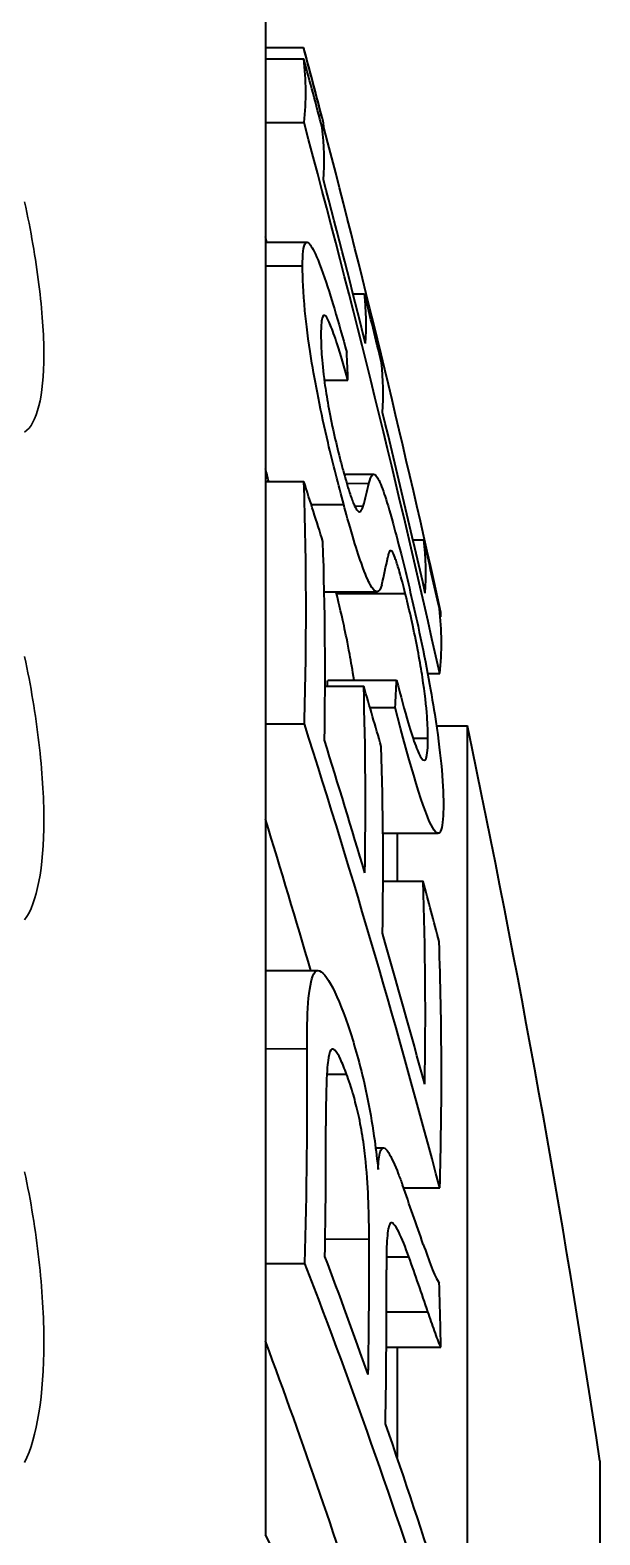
# Model space of a CAD drawing. Header units: millimetres. Extents: x 0 to 3364, y 0 to 2376.
# Drawn here: x 704.9 to 707.39, y 1294.88 to 1301.43 of the extents above; entities that cross this region are included whole.
import ezdxf

# ---------------------------------------------------------------- set-up
doc = ezdxf.new("R2010")
doc.units = ezdxf.units.MM
doc.header["$LTSCALE"] = 4
doc.layers.add('가시적인 것(ISO)', color=3, linetype='Continuous', lineweight=40, true_color=0x00ff00)
doc.layers.add('가시적인 좁은 것(ISO)', color=3, linetype='Continuous', lineweight=35, true_color=0x00ff00)

msp = doc.modelspace()

# ---------------------------------------------------------------- linework, layer by layer
at = {"layer": '가시적인 것(ISO)'}
for p, q in [((705.929, 1301.9988), (705.929, 1294.8764)), ((705.929, 1301.3519), (706.0943, 1301.3519)), ((705.929, 1301.3017), (706.0958, 1301.3017)), ((705.929, 1301.025), (706.0968, 1301.025)), ((706.1616, 1301.0563), (706.1726, 1301.0563)), ((706.1758, 1301.0026), (706.1835, 1301.0026)), ((705.929, 1300.5034), (706.1092, 1300.5034)), ((705.929, 1300.4004), (706.0903, 1300.4004)), ((706.3102, 1300.2788), (706.3604, 1300.2788)), ((706.1849, 1299.9033), (706.288, 1299.9033)), ((705.929, 1299.4627), (706.0961, 1299.4627)), ((706.2717, 1299.4939), (706.4008, 1299.4939)), ((706.1284, 1299.3612), (706.2699, 1299.3612)), ((706.5713, 1299.2083), (706.6188, 1299.2083)), ((706.1851, 1298.9821), (706.415, 1298.9821)), ((706.2381, 1298.9747), (706.5381, 1298.9747)), ((706.6884, 1298.8921), (706.6931, 1298.8921)), ((706.6905, 1298.8725), (706.6932, 1298.8725)), ((706.1999, 1298.5974), (706.4999, 1298.5974)), ((706.6353, 1298.6261), (706.6881, 1298.6261)), ((706.1885, 1298.571), (706.3567, 1298.571)), ((706.3843, 1298.4778), (706.4943, 1298.4778)), ((705.929, 1298.4076), (706.0983, 1298.4076)), ((706.6736, 1298.3988), (706.8087, 1298.3988)), ((706.8087, 1292.9523), (706.8087, 1298.3988)), ((706.5295, 1298.3443), (706.5295, 1298.3443)), ((706.5718, 1298.3443), (706.6369, 1298.3443)), ((706.4409, 1297.9307), (706.6812, 1297.9307)), ((706.5021, 1297.9307), (706.5021, 1297.7216)), ((706.4413, 1297.7216), (706.6153, 1297.7216)), ((705.929, 1297.333), (706.158, 1297.333)), ((706.1961, 1296.8824), (706.2823, 1296.8824)), ((706.4088, 1296.5613), (706.4425, 1296.5613)), ((706.5304, 1296.3866), (706.6884, 1296.3866)), ((705.929, 1296.0573), (706.101, 1296.0573)), ((706.4558, 1296.0873), (706.5538, 1296.0873)), ((706.4561, 1295.8476), (706.6366, 1295.8476)), ((706.4556, 1295.6939), (706.6931, 1295.6939)), ((706.5021, 1295.6939), (706.5021, 1295.2141)), ((707.3861, 1295.1988), (707.3861, 1278.1988))]:
    msp.add_line(p, q, dxfattribs=at)
for centre, radius, start, end in [((651.4246, 1286.6988), 56.6, 14.67765, 14.9882), ((651.1246, 1286.6988), 56.9, 8.59128, 11.86602)]:
    msp.add_arc(centre, radius, start, end, dxfattribs=at)
for centre, major_axis, ratio, start_param, end_param in [((651.4246, 1301.2878), (54.681, 0), 0.05779, 0.015471, 0.020277), ((651.4246, 1286.7622), (56.5892, 0), 0.998349, 0.255792, 0.261204), ((651.4246, 1286.8427), (56.5915, 0), 0.989198, 0.255712, 0.26125), ((651.4246, 1301.1594), (54.6799, 0), 0.146074, 6.266356, 6.301004), ((651.4246, 1286.5644), (56.5925, 0), 0.989269, 0.217148, 0.261255), ((651.4246, 1300.9923), (54.7592, 0), 0.057717, 0.003236, 0.020227), ((651.4246, 1300.8594), (54.76, 0), 0.146149, 6.272632, 6.301001), ((651.4246, 1286.7092), (56.5997, 0), 0.998322, 0.217316, 0.255737), ((651.4246, 1286.614), (56.597, 0), 0.989298, 0.242565, 0.255692), ((651.1246, 1286.5644), (56.5925, 0), 0.989269, 0.251624, 0.25205), ((651.4246, 1286.8315), (56.5928, 0), 0.989198, 0.23707, 0.242582), ((651.4246, 1300.147), (54.9432, 0), 0.146258, 6.272692, 6.299584), ((651.4246, 1299.6841), (54.8669, 0), 0.356627, 0.011205, 0.01732), ((651.4246, 1299.8473), (55.0173, 0), 0.146258, 6.272708, 6.299564), ((651.4246, 1286.6137), (56.597, 0), 0.989324, 0.22261, 0.237052), ((651.4246, 1287.2657), (56.5906, 0), 0.83468, 0.255433, 0.261177), ((651.4246, 1298.901), (54.681, 0), 0.550238, 6.266785, 6.301853), ((651.4246, 1299.8482), (54.9998, 0), 0.178204, 6.232828, 6.24287), ((651.4246, 1298.6387), (54.764, 0), 0.55023, 6.273125, 6.301826), ((651.4246, 1286.8481), (56.5908, 0), 0.989198, 0.217146, 0.222633), ((651.4246, 1299.06), (55.2035, 0), 0.146221, 6.272727, 6.301552), ((651.4246, 1299.5144), (55.0722, 0), 0.19322, 6.235989, 6.247251), ((651.4246, 1298.7605), (55.2712, 0), 0.146134, 6.266551, 6.301512), ((651.4246, 1298.8815), (55.2688, 0), 0.058192, 6.280385, 6.286504), ((651.1246, 1298.8687), (55.0806, 0), 0.356627, 6.268031, 6.269373), ((651.4246, 1298.8687), (55.0806, 0), 0.356627, 6.263282, 6.269373), ((651.4246, 1287.2011), (56.5926, 0), 0.835512, 0.237123, 0.242842), ((651.4246, 1298.061), (54.9399, 0), 0.550251, 6.273165, 6.300056), ((651.4246, 1286.2057), (56.5929, 0), 0.834983, 0.217154, 0.261178), ((651.4246, 1286.3961), (56.5973, 0), 0.834983, 0.242806, 0.255414), ((651.4246, 1297.7985), (55.0168, 0), 0.550251, 6.273173, 6.300027), ((651.1246, 1286.2057), (56.5929, 0), 0.834983, 0.237709, 0.252076), ((651.4246, 1287.2823), (56.5901, 0), 0.83468, 0.217158, 0.222849), ((651.4246, 1297.1413), (55.2008, 0), 0.550388, 6.273243, 6.302285), ((651.4246, 1286.3955), (56.5973, 0), 0.835013, 0.222826, 0.237087), ((651.4246, 1296.8791), (55.271, 0), 0.550368, 6.266997, 6.302258), ((651.4246, 1296.8013), (54.6861, 0), 0.72168, 6.264333, 6.288012), ((651.4246, 1296.5878), (54.7677, 0), 0.721633, 6.270562, 6.284931), ((651.4246, 1288.024), (56.5729, 0), 0.653326, 0.221425, 0.228626), ((651.4246, 1296.0721), (54.9561, 0), 0.721736, 6.270642, 6.285516), ((651.4246, 1285.9544), (56.5906, 0), 0.692253, 0.216922, 0.260839), ((651.4246, 1286.1997), (56.5958, 0), 0.692289, 0.241617, 0.25516), ((651.4246, 1287.6746), (56.5851, 0), 0.659654, 0.220749, 0.227334), ((651.4246, 1295.8577), (55.0315, 0), 0.721742, 6.270661, 6.287519), ((651.4246, 1295.128), (55.274, 0), 0.721824, 0.014183, 0.021159), ((651.1246, 1285.9544), (56.5906, 0), 0.692253, 0.216922, 0.251918), ((651.4246, 1286.2001), (56.5958, 0), 0.692261, 0.216904, 0.235988), ((651.1246, 1286.6988), (56.9, 0), 0.534488, 0.207101, 0.272243)]:
    msp.add_ellipse(centre, major_axis=major_axis, ratio=ratio, start_param=start_param, end_param=end_param, dxfattribs=at)
for points, knots in [([(706.0903, 1300.4004), (706.091, 1300.4486), (706.0937, 1300.4888), (706.1114, 1300.51), (706.1223, 1300.4965), (706.1429, 1300.4609), (706.1577, 1300.4288), (706.1972, 1300.3172), (706.2155, 1300.2586), (706.2468, 1300.1542), (706.2651, 1300.089), (706.2832, 1300.0229)], [-0.1003792, -0.1003792, -0.1003792, -0.1003792, -0.0782956, -0.0782956, -0.0594916, -0.0594916, -0.0393303, -0.0393303, -0.0221745, -0.0221745, 0, 0, 0, 0]), ([(706.2699, 1299.3612), (706.2467, 1299.4473), (706.2229, 1299.539), (706.2014, 1299.6307), (706.1861, 1299.6963), (706.1717, 1299.7628), (706.1594, 1299.8247), (706.1472, 1299.8864), (706.1368, 1299.9448), (706.1282, 1299.9978), (706.1152, 1300.078), (706.1066, 1300.1468), (706.1009, 1300.2047), (706.0928, 1300.2864), (706.0907, 1300.3478), (706.0903, 1300.4004)], [0, 0, 0, 0, 0.199097, 0.199097, 0.199097, 0.340954, 0.340954, 0.340954, 0.481895, 0.481895, 0.481895, 0.696845, 0.696845, 0.696845, 1, 1, 1, 1]), ([(706.288, 1299.9033), (706.2721, 1299.96), (706.2559, 1300.0157), (706.2411, 1300.0614), (706.2306, 1300.0938), (706.2207, 1300.1214), (706.2123, 1300.1417), (706.2039, 1300.1621), (706.1968, 1300.1752), (706.1914, 1300.1812), (706.1835, 1300.1899), (706.1786, 1300.1853), (706.1756, 1300.1734), (706.1719, 1300.1589), (706.1707, 1300.134), (706.1704, 1300.1055)], [0, 0, 0, 0, 0.213133, 0.213133, 0.213133, 0.363824, 0.363824, 0.363824, 0.514841, 0.514841, 0.514841, 0.733649, 0.733649, 0.733649, 1, 1, 1, 1]), ([(706.1704, 1300.1055), (706.1705, 1300.0796), (706.1711, 1300.0512), (706.1734, 1300.017), (706.1757, 1299.9826), (706.1796, 1299.9416), (706.1865, 1299.8919), (706.1906, 1299.8621), (706.1958, 1299.8287), (706.2024, 1299.7921), (706.209, 1299.7554), (706.2174, 1299.7137), (706.2268, 1299.6718), (706.2348, 1299.6359), (706.2437, 1299.5991), (706.2528, 1299.564), (706.2575, 1299.5459), (706.2621, 1299.5286), (706.2668, 1299.5112)], [0, 0, 0, 0, 0.249143, 0.249143, 0.249143, 0.500458, 0.500458, 0.500458, 0.650917, 0.650917, 0.650917, 0.803374, 0.803374, 0.803374, 0.933679, 0.933679, 0.933679, 1, 1, 1, 1]), ([(706.2668, 1299.5112), (706.2764, 1299.4768), (706.2862, 1299.4422), (706.2952, 1299.4144), (706.3016, 1299.3946), (706.3078, 1299.3774), (706.3131, 1299.3647), (706.3184, 1299.3521), (706.3229, 1299.3437), (706.3267, 1299.3387), (706.3366, 1299.3256), (706.3427, 1299.3301), (706.3477, 1299.338), (706.3504, 1299.3424), (706.3526, 1299.3485), (706.3547, 1299.3549)], [0, 0, 0, 0, 0.189586, 0.189586, 0.189586, 0.323377, 0.323377, 0.323377, 0.456923, 0.456923, 0.456923, 0.808628, 0.808628, 0.808628, 1, 1, 1, 1]), ([(706.3798, 1299.4532), (706.3844, 1299.472), (706.3886, 1299.4853), (706.4003, 1299.4962), (706.4071, 1299.4954), (706.4258, 1299.464), (706.4354, 1299.4399), (706.4558, 1299.3795), (706.4679, 1299.3401), (706.4976, 1299.2322), (706.5098, 1299.1854), (706.5252, 1299.1244)], [-0.1622594, -0.1622594, -0.1622594, -0.1622594, -0.1191834, -0.1191834, -0.0813807, -0.0813807, -0.0483626, -0.0483626, -0.0203194, -0.0203194, 0, 0, 0, 0]), ([(706.4355, 1299.0124), (706.4306, 1298.9957), (706.4245, 1298.9824), (706.4056, 1298.9819), (706.3951, 1298.9961), (706.3769, 1299.0285), (706.3647, 1299.0546), (706.3347, 1299.1399), (706.3222, 1299.1789), (706.2927, 1299.2777), (706.2791, 1299.3276), (706.2699, 1299.3612)], [-0.06211274, -0.06211274, -0.06211274, -0.06211274, -0.04813488, -0.04813488, -0.03344025, -0.03344025, -0.01996613, -0.01996613, -0.01118889, -0.01118889, 0, 0, 0, 0]), ([(706.5381, 1298.9747), (706.5296, 1299.0086), (706.5209, 1299.0419), (706.513, 1299.0692), (706.5068, 1299.0906), (706.5009, 1299.1092), (706.4959, 1299.123), (706.4909, 1299.1368), (706.4867, 1299.1463), (706.4832, 1299.1523), (706.4769, 1299.163), (706.4729, 1299.1624), (706.4696, 1299.1586), (706.4659, 1299.1542), (706.4634, 1299.1441), (706.4613, 1299.1321)], [0, 0, 0, 0, 0.178846, 0.178846, 0.178846, 0.318818, 0.318818, 0.318818, 0.458154, 0.458154, 0.458154, 0.712026, 0.712026, 0.712026, 1, 1, 1, 1]), ([(706.5252, 1299.1244), (706.5483, 1299.0313), (706.5721, 1298.9311), (706.5935, 1298.8321), (706.6085, 1298.7626), (706.6227, 1298.6926), (706.6349, 1298.628), (706.6471, 1298.5635), (706.6575, 1298.503), (706.6661, 1298.4484), (706.6793, 1298.3646), (706.6882, 1298.2939), (706.6941, 1298.2341), (706.7014, 1298.1606), (706.7038, 1298.1046), (706.7041, 1298.0555)], [0, 0, 0, 0, 0.210005, 0.210005, 0.210005, 0.356023, 0.356023, 0.356023, 0.501213, 0.501213, 0.501213, 0.725357, 0.725357, 0.725357, 1, 1, 1, 1]), ([(706.3146, 1298.5974), (706.3083, 1298.64), (706.3017, 1298.6782), (706.2868, 1298.759), (706.2779, 1298.8018), (706.2574, 1298.8961), (706.2438, 1298.9515), (706.2381, 1298.9747)], [-0.01386723, -0.01386723, -0.01386723, -0.01386723, -0.01142419, -0.01142419, -0.00756325, -0.00756325, 0, 0, 0, 0]), ([(706.6369, 1298.3443), (706.6366, 1298.3722), (706.6357, 1298.4022), (706.633, 1298.4389), (706.6295, 1298.4843), (706.6233, 1298.5403), (706.6127, 1298.6102), (706.6079, 1298.6415), (706.602, 1298.6766), (706.5951, 1298.7141), (706.5881, 1298.752), (706.5797, 1298.7937), (706.5707, 1298.8349), (706.5629, 1298.8708), (706.5545, 1298.9073), (706.5462, 1298.9416), (706.5435, 1298.9527), (706.5408, 1298.9637), (706.5381, 1298.9747)], [0, 0, 0, 0, 0.249476, 0.249476, 0.249476, 0.561089, 0.561089, 0.561089, 0.699517, 0.699517, 0.699517, 0.839909, 0.839909, 0.839909, 0.961159, 0.961159, 0.961159, 1, 1, 1, 1]), ([(706.4999, 1298.5974), (706.5172, 1298.531), (706.5346, 1298.4656), (706.5508, 1298.411), (706.5625, 1298.3716), (706.5737, 1298.3371), (706.5835, 1298.3111), (706.5933, 1298.285), (706.6017, 1298.2674), (706.6084, 1298.2581), (706.6177, 1298.2453), (706.6241, 1298.2468), (706.6284, 1298.2567), (706.6348, 1298.2716), (706.6367, 1298.3054), (706.6369, 1298.3443)], [0, 0, 0, 0, 0.202433, 0.202433, 0.202433, 0.348119, 0.348119, 0.348119, 0.494392, 0.494392, 0.494392, 0.696722, 0.696722, 0.696722, 1, 1, 1, 1]), ([(706.7041, 1298.0555), (706.7035, 1297.9623), (706.6945, 1297.8926), (706.621, 1298.015), (706.5569, 1298.235), (706.4943, 1298.4778)], [0, 0, 0, 0, 0.5, 0.5, 1, 1, 1, 1]), ([(706.1101, 1296.9918), (706.1097, 1297.1371), (706.1138, 1297.2721), (706.1664, 1297.3669), (706.218, 1297.2839), (706.2686, 1297.1496)], [0, 0, 0, 0, 0.5, 0.5, 1, 1, 1, 1]), ([(706.2686, 1297.1496), (706.2915, 1297.0864), (706.315, 1297.0154), (706.3367, 1296.9334), (706.3504, 1296.8814), (706.3637, 1296.8247), (706.3752, 1296.7671), (706.3868, 1296.7093), (706.3968, 1296.6494), (706.4047, 1296.5925), (706.4106, 1296.5496), (706.4153, 1296.5079), (706.4194, 1296.4674)], [0, 0, 0, 0, 0.365949, 0.365949, 0.365949, 0.59613, 0.59613, 0.59613, 0.827212, 0.827212, 0.827212, 1, 1, 1, 1]), ([(706.2823, 1296.8824), (706.2732, 1296.9065), (706.2641, 1296.9294), (706.2475, 1296.9643), (706.2391, 1296.9791), (706.2259, 1296.9909), (706.2191, 1296.9948), (706.2073, 1296.9785), (706.2036, 1296.9597), (706.1988, 1296.9219), (706.1951, 1296.8861), (706.1922, 1296.7623), (706.1923, 1296.7099), (706.1923, 1296.6568)], [-0.2442688, -0.2442688, -0.2442688, -0.2442688, -0.1784825, -0.1784825, -0.1200053, -0.1200053, -0.0885003, -0.0885003, -0.0563019, -0.0563019, -0.0222186, -0.0222186, 0, 0, 0, 0]), ([(706.3806, 1296.1645), (706.3804, 1296.2158), (706.3795, 1296.2683), (706.3774, 1296.3241), (706.3753, 1296.3793), (706.3719, 1296.4371), (706.3658, 1296.5004), (706.3627, 1296.5324), (706.3587, 1296.5662), (706.3534, 1296.6007), (706.348, 1296.6353), (706.3413, 1296.6715), (706.3338, 1296.7057), (706.327, 1296.7363), (706.3194, 1296.7652), (706.3118, 1296.7916), (706.3022, 1296.825), (706.2922, 1296.8547), (706.2823, 1296.8824)], [0, 0, 0, 0, 0.0002122907, 0.0002122907, 0.0002122907, 0.0004232854, 0.0004232854, 0.0004232854, 0.000529661, 0.000529661, 0.000529661, 0.0006370697, 0.0006370697, 0.0006370697, 0.0007326295, 0.0007326295, 0.0007326295, 0.0008533655, 0.0008533655, 0.0008533655, 0.0008533655]), ([(706.4194, 1296.4674), (706.421, 1296.4992), (706.4237, 1296.5276), (706.429, 1296.5444), (706.4326, 1296.5558), (706.4375, 1296.562), (706.4435, 1296.5612), (706.4495, 1296.5604), (706.4566, 1296.5531), (706.4642, 1296.5415), (706.4777, 1296.5204), (706.4927, 1296.4863), (706.5076, 1296.4482), (706.5135, 1296.4331), (706.5195, 1296.4169), (706.5254, 1296.4007)], [0, 0, 0, 0, 0.24517, 0.24517, 0.24517, 0.412468, 0.412468, 0.412468, 0.579175, 0.579175, 0.579175, 0.880831, 0.880831, 0.880831, 1, 1, 1, 1]), ([(706.5538, 1296.0873), (706.5388, 1296.128), (706.5236, 1296.1664), (706.5092, 1296.1951), (706.5015, 1296.2103), (706.4939, 1296.2228), (706.4871, 1296.2296), (706.4818, 1296.235), (706.4768, 1296.2368), (706.4729, 1296.2328), (706.4691, 1296.2289), (706.4661, 1296.22), (706.4639, 1296.2085), (706.4595, 1296.1859), (706.4574, 1296.1533), (706.4564, 1296.1177), (706.4556, 1296.0901), (706.4555, 1296.0604), (706.4556, 1296.0299)], [0, 0, 0, 0, 0.26134, 0.26134, 0.26134, 0.400426, 0.400426, 0.400426, 0.510273, 0.510273, 0.510273, 0.619538, 0.619538, 0.619538, 0.834369, 0.834369, 0.834369, 1, 1, 1, 1]), ([(706.6163, 1296.1413), (706.6284, 1296.1067), (706.6405, 1296.0728), (706.6522, 1296.0423), (706.6582, 1296.0268), (706.6641, 1296.0125), (706.6697, 1296.0007), (706.6755, 1295.9886), (706.6809, 1295.9801), (706.6863, 1295.9722)], [0, 0, 0, 0, 0.490094, 0.490094, 0.490094, 0.740981, 0.740981, 0.740981, 1, 1, 1, 1]), ([(706.6931, 1295.6939), (706.6841, 1295.7145), (706.6749, 1295.7379), (706.6655, 1295.7646), (706.6607, 1295.7782), (706.6559, 1295.7916), (706.6511, 1295.8056), (706.6463, 1295.8197), (706.6415, 1295.8337), (706.6366, 1295.8476)], [0, 0, 0, 0, 0.497399, 0.497399, 0.497399, 0.748687, 0.748687, 0.748687, 1, 1, 1, 1])]:
    msp.add_open_spline(points, degree=3, knots=knots, dxfattribs=at)
for points in [[(705.943, 1299.4627), (705.9383, 1299.4809), (705.9336, 1299.4992), (705.929, 1299.5176)], [(706.2381, 1298.9747), (706.2374, 1298.9772), (706.2368, 1298.9797), (706.2362, 1298.9821)]]:
    msp.add_open_spline(points, degree=3, dxfattribs=at)
at = {"layer": '가시적인 좁은 것(ISO)'}
for p, q in [((706.2833, 1299.4532), (706.3798, 1299.4532)), ((706.3174, 1299.3549), (706.3547, 1299.3549)), ((705.929, 1296.9918), (706.1101, 1296.9918)), ((706.1892, 1296.1645), (706.3806, 1296.1645))]:
    msp.add_line(p, q, dxfattribs=at)
for points in [[(704.8794, 1300.6795), (704.9064, 1300.5537), (704.9271, 1300.4339), (704.9415, 1300.3199), (704.9559, 1300.2059), (704.9634, 1300.1027), (704.9634, 1300.0126), (704.9635, 1299.8324), (704.9334, 1299.7149), (704.8794, 1299.6767)], [(704.8794, 1298.7002), (704.9064, 1298.5721), (704.9271, 1298.4471), (704.9415, 1298.3252), (704.9559, 1298.2033), (704.9634, 1298.0896), (704.9634, 1297.9866), (704.9635, 1297.7805), (704.9334, 1297.6285), (704.8794, 1297.5533)], [(704.8794, 1296.4572), (704.9064, 1296.3297), (704.9271, 1296.2023), (704.9415, 1296.0751), (704.9559, 1295.9479), (704.9634, 1295.8263), (704.9634, 1295.7126), (704.9635, 1295.4852), (704.9334, 1295.302), (704.8794, 1295.1914)]]:
    msp.add_open_spline(points, degree=3, knots=[0, 0, 0, 0, 0.000387646, 0.000387646, 0.000387646, 0.000775291, 0.000775291, 0.000775291, 0.001550582, 0.001550582, 0.001550582, 0.001550582], dxfattribs=at)

doc.saveas('drawing.dxf')
